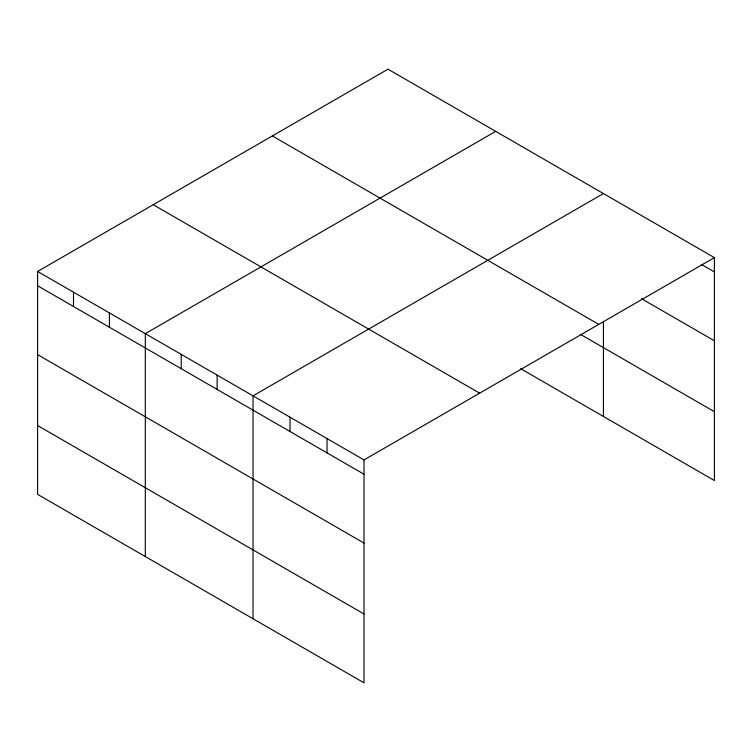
<?xml version="1.0" encoding="UTF-8"?>
<svg xmlns="http://www.w3.org/2000/svg" width="752" height="752" viewBox="0 0 752 752"><rect width="100%" height="100%" fill="white"/><g stroke="black" fill="none" stroke-linecap="round" stroke-linejoin="round"><path stroke-width="1.13" d="M714.4 257.626L387.985 69.175L37.6 271.463L37.6 494.374L364.015 682.825L364.015 459.923L714.4 257.626L714.4 480.537L520.638 368.668M495.7 131.365L145.315 333.653L145.315 556.565M603.424 193.546L253.029 395.843L253.029 618.755M701.4 264.431L714.4 271.933M641.409 298.638L714.4 340.769M272.356 135.933L598.771 324.385M580.478 334.377L714.4 411.692M153.229 204.713L479.644 393.164M37.6 271.463L364.015 459.923M37.6 285.779L364.015 474.23M37.6 354.615L364.015 543.066M37.6 425.538L364.015 613.989M603.424 322.044L603.424 416.458M327.017 438.557L327.017 452.873M290.028 417.2L290.028 431.516M217.131 375.116L217.131 389.423M181.223 354.389L181.223 368.696M109.407 312.926L109.407 327.242M73.508 292.199L73.508 306.506"/></g></svg>
